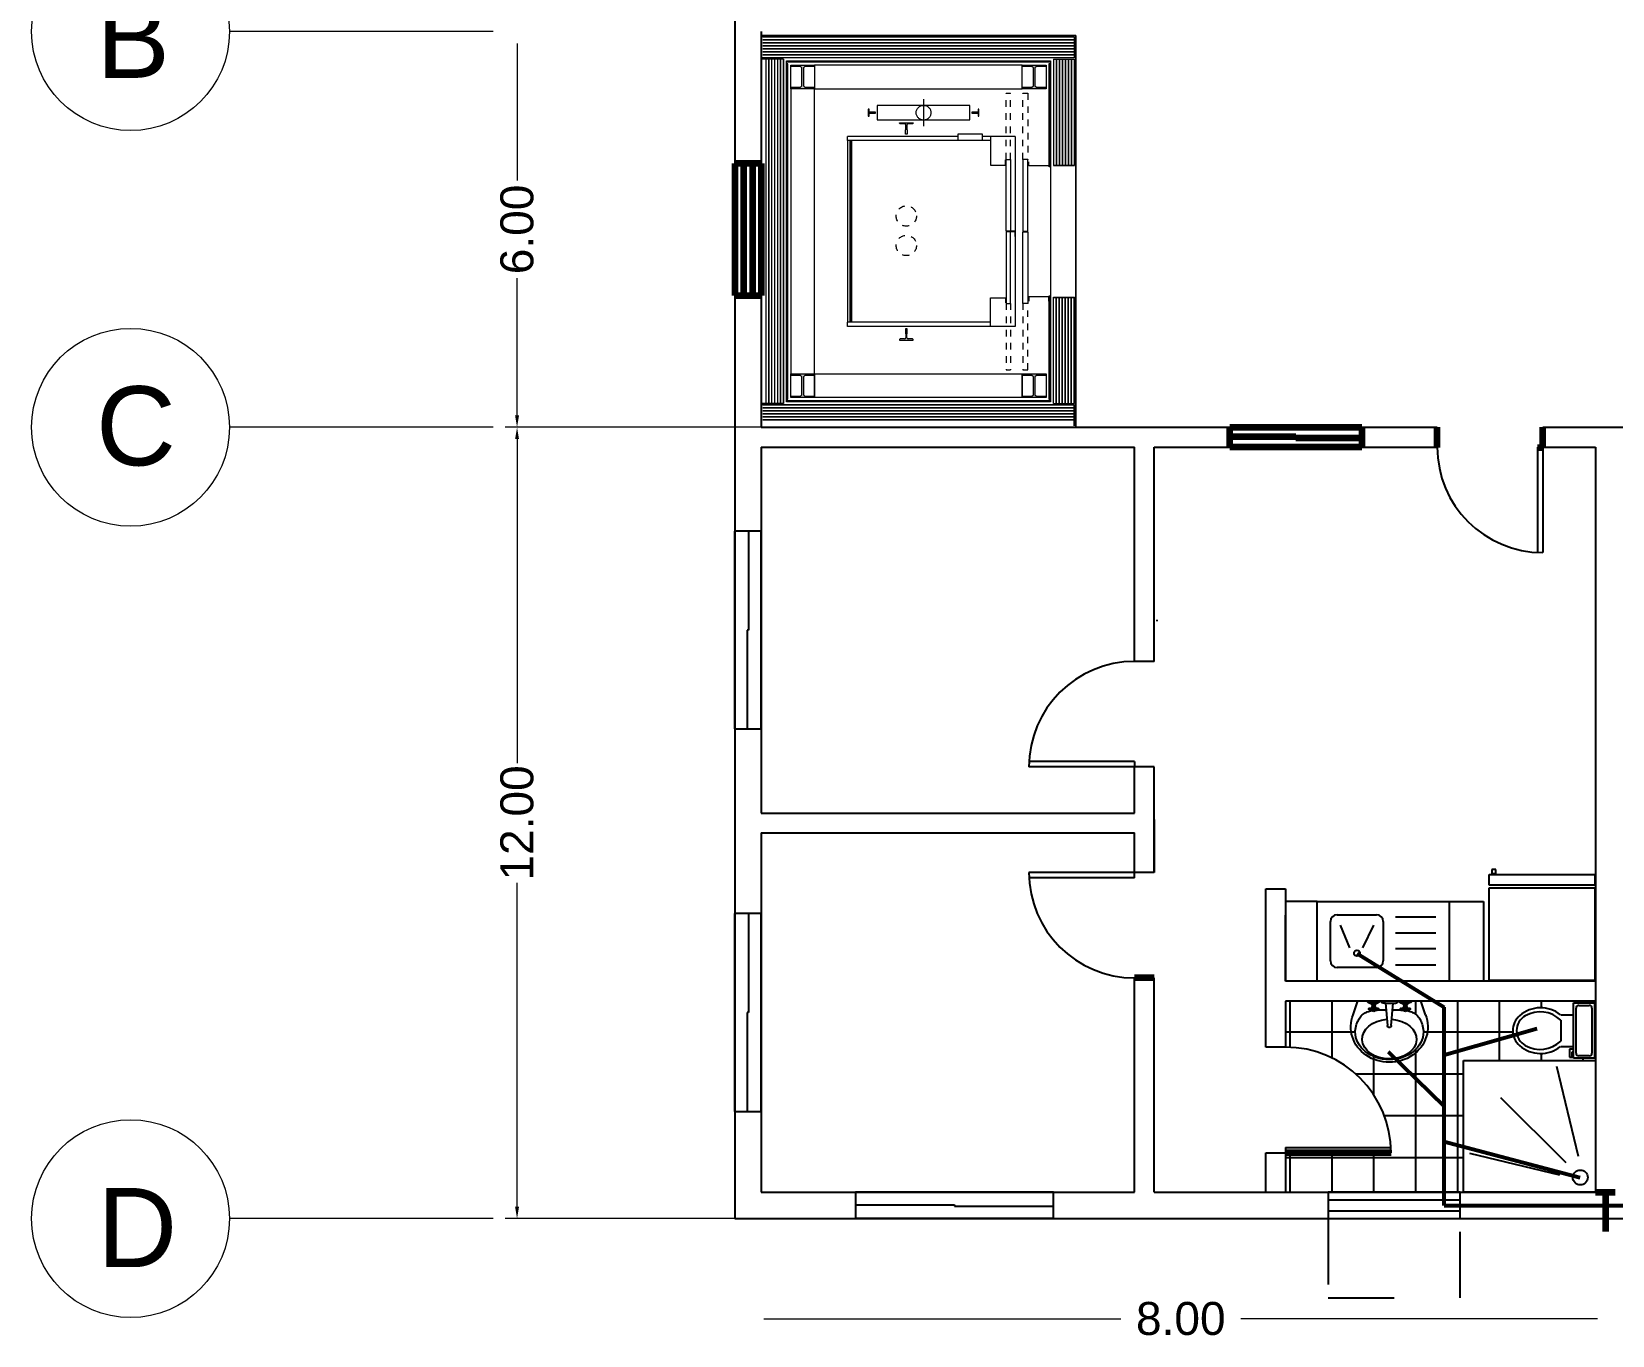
# Model space of a CAD drawing. Header units: millimetres. Extents: x 2391 to 3323, y 1596 to 2537.
# Drawn here: x 2933.73 to 2957.7, y 2091.89 to 2111.66 of the extents above; entities that cross this region are included whole.
import ezdxf

# ---------------------------------------------------------------- set-up
doc = ezdxf.new("R2010")
doc.units = ezdxf.units.MM
for name, pattern in [('ACAD_ISO02W100', [15, 12, -3]), ('CENTER5', [10, 5, -2, 1, -2]), ('HIDDEN', [0.375, 0.25, -0.125]), ('HIDDEN2', [4.7625, 3.175, -1.5875]), ('JIS_02_1.0', [2, 1, -1])]:
    doc.linetypes.add(name, pattern=pattern)
for name, color, linetype in [('ASCENSORE - ELEVATOR', 160, 'Continuous'), ('BATH', 171, 'Continuous'), ('dimensions', 203, 'Continuous'), ('doors', 31, 'Continuous'), ('doors and windows schedule', 11, 'Continuous'), ('exterior wall', 140, 'Continuous'), ('furnitures', 40, 'Continuous'), ('interior wall', 191, 'Continuous'), ('Lightning text', 211, 'Continuous'), ('Plumbing symbols', 30, 'Continuous'), ('windows', 241, 'Continuous')]:
    doc.layers.add(name, color=color, linetype=linetype)
doc.styles.get("Standard").update_dxf_attribs({"font": 'arial.ttf'})

msp = doc.modelspace()

# ---------------------------------------------------------------- hatches: boundary and pattern name
at = {"layer": 'ASCENSORE - ELEVATOR', "lineweight": 13, "true_color": 0x6d59d4}
for points in [[(2945.433, 2110.834), (2945.456, 2110.816), (2945.601, 2110.816), (2945.601, 2110.792), (2945.241, 2110.792), (2945.241, 2110.816), (2945.387, 2110.816), (2945.409, 2110.834), (2945.409, 2111.109), (2945.387, 2111.128), (2945.241, 2111.128), (2945.241, 2111.152), (2945.601, 2111.152), (2945.601, 2111.128), (2945.456, 2111.128), (2945.433, 2111.109)], [(2948.943, 2110.834), (2948.966, 2110.816), (2949.111, 2110.816), (2949.111, 2110.792), (2948.751, 2110.792), (2948.751, 2110.816), (2948.897, 2110.816), (2948.919, 2110.834), (2948.919, 2111.109), (2948.897, 2111.128), (2948.751, 2111.128), (2948.751, 2111.152), (2949.111, 2111.152), (2949.111, 2111.128), (2948.966, 2111.128), (2948.943, 2111.109)], [(2945.433, 2106.151), (2945.456, 2106.133), (2945.601, 2106.133), (2945.601, 2106.109), (2945.241, 2106.109), (2945.241, 2106.133), (2945.387, 2106.133), (2945.409, 2106.151), (2945.409, 2106.426), (2945.387, 2106.445), (2945.241, 2106.445), (2945.241, 2106.469), (2945.601, 2106.469), (2945.601, 2106.445), (2945.456, 2106.445), (2945.433, 2106.426)], [(2948.943, 2106.151), (2948.966, 2106.133), (2949.111, 2106.133), (2949.111, 2106.109), (2948.751, 2106.109), (2948.751, 2106.133), (2948.897, 2106.133), (2948.919, 2106.151), (2948.919, 2106.426), (2948.897, 2106.445), (2948.751, 2106.445), (2948.751, 2106.469), (2949.111, 2106.469), (2949.111, 2106.445), (2948.966, 2106.445), (2948.943, 2106.426)]]:
    msp.add_hatch(color=173, dxfattribs=at).paths.add_polyline_path(points)

# ---------------------------------------------------------------- linework, layer by layer
at = {"color": 0, "linetype": 'ByBlock'}
for p, q in [((2955.831, 2098.875), (2957.431, 2098.875)), ((2955.831, 2098.715), (2955.831, 2098.875)), ((2955.871, 2098.955), (2955.871, 2098.895)), ((2955.931, 2098.955), (2955.871, 2098.955)), ((2955.871, 2098.895), (2955.931, 2098.895)), ((2955.931, 2098.895), (2955.931, 2098.955)), ((2957.431, 2098.875), (2957.431, 2098.715)), ((2957.431, 2098.715), (2955.831, 2098.715)), ((2955.831, 2097.275), (2955.831, 2098.675)), ((2955.831, 2098.675), (2957.431, 2098.675)), ((2957.431, 2098.675), (2957.431, 2097.275)), ((2953.223, 2097.267), (2953.223, 2098.467)), ((2953.223, 2098.467), (2955.223, 2098.467)), ((2955.223, 2098.467), (2955.223, 2097.267)), ((2953.423, 2097.567), (2953.423, 2098.167)), ((2953.523, 2098.267), (2954.123, 2098.267)), ((2953.717, 2097.763), (2953.575, 2098.108)), ((2953.914, 2097.763), (2954.082, 2098.108)), ((2954.223, 2098.167), (2954.223, 2097.567)), ((2954.407, 2098.236), (2955.023, 2098.236)), ((2954.407, 2097.992), (2955.023, 2097.992)), ((2954.407, 2097.756), (2955.023, 2097.756)), ((2954.123, 2097.467), (2953.523, 2097.467)), ((2954.407, 2097.51), (2955.023, 2097.51)), ((2955.831, 2097.275), (2957.431, 2097.275)), ((2953.768, 2096.751), (2953.834, 2096.947)), ((2953.997, 2096.936), (2953.986, 2096.947)), ((2954.007, 2096.931), (2953.997, 2096.936)), ((2954.019, 2096.93), (2954.007, 2096.931)), ((2954.011, 2096.93), (2954.024, 2096.927)), ((2954.139, 2096.93), (2954.019, 2096.93)), ((2954.024, 2096.927), (2954.035, 2096.921)), ((2954.035, 2096.921), (2954.045, 2096.913)), ((2954.045, 2096.913), (2954.051, 2096.902)), ((2954.049, 2096.907), (2954.109, 2096.907)), ((2954.051, 2096.902), (2954.055, 2096.89)), ((2954.055, 2096.89), (2954.056, 2096.877)), ((2954.056, 2096.877), (2954.101, 2096.877)), ((2954.056, 2096.87), (2954.056, 2096.877)), ((2954.101, 2096.877), (2954.102, 2096.891)), ((2954.101, 2096.877), (2954.101, 2096.87)), ((2954.102, 2096.891), (2954.107, 2096.904)), ((2954.107, 2096.904), (2954.115, 2096.916)), ((2954.115, 2096.916), (2954.126, 2096.924)), ((2954.126, 2096.924), (2954.139, 2096.93)), ((2954.154, 2096.936), (2954.139, 2096.93)), ((2954.172, 2096.947), (2954.154, 2096.936)), ((2954.203, 2096.94), (2954.204, 2096.947)), ((2954.206, 2096.933), (2954.203, 2096.94)), ((2954.212, 2096.927), (2954.206, 2096.933)), ((2954.219, 2096.925), (2954.212, 2096.927)), ((2954.226, 2096.925), (2954.219, 2096.925)), ((2954.256, 2096.925), (2954.226, 2096.925)), ((2954.256, 2096.925), (2954.376, 2096.925)), ((2954.256, 2096.925), (2954.286, 2096.587)), ((2954.346, 2096.587), (2954.376, 2096.925)), ((2954.376, 2096.925), (2954.414, 2096.925)), ((2954.421, 2096.925), (2954.414, 2096.925)), ((2954.428, 2096.928), (2954.421, 2096.925)), ((2954.433, 2096.933), (2954.428, 2096.928)), ((2954.436, 2096.94), (2954.433, 2096.933)), ((2954.436, 2096.947), (2954.436, 2096.94)), ((2954.477, 2096.936), (2954.467, 2096.947)), ((2954.487, 2096.931), (2954.477, 2096.936)), ((2954.499, 2096.93), (2954.487, 2096.931)), ((2954.491, 2096.93), (2954.504, 2096.927)), ((2954.619, 2096.93), (2954.499, 2096.93)), ((2954.504, 2096.927), (2954.515, 2096.921)), ((2954.515, 2096.921), (2954.525, 2096.913)), ((2954.525, 2096.913), (2954.532, 2096.902)), ((2954.529, 2096.907), (2954.589, 2096.907)), ((2954.532, 2096.902), (2954.536, 2096.89)), ((2954.536, 2096.89), (2954.536, 2096.877)), ((2954.536, 2096.877), (2954.581, 2096.877)), ((2954.536, 2096.87), (2954.536, 2096.877)), ((2954.581, 2096.877), (2954.582, 2096.891)), ((2954.581, 2096.877), (2954.581, 2096.87)), ((2954.582, 2096.891), (2954.587, 2096.904)), ((2954.587, 2096.904), (2954.595, 2096.916)), ((2954.595, 2096.916), (2954.606, 2096.924)), ((2954.606, 2096.924), (2954.619, 2096.93)), ((2954.635, 2096.936), (2954.619, 2096.93)), ((2954.653, 2096.947), (2954.635, 2096.936)), ((2954.864, 2096.751), (2954.799, 2096.947)), ((2957.108, 2096.09), (2957.108, 2096.93)), ((2957.108, 2096.93), (2957.428, 2096.93)), ((2957.188, 2096.89), (2957.348, 2096.89)), ((2957.428, 2096.93), (2957.428, 2096.09)), ((2953.828, 2096.63), (2953.836, 2096.651)), ((2953.836, 2096.651), (2953.846, 2096.671)), ((2953.836, 2096.651), (2953.836, 2096.651)), ((2953.846, 2096.671), (2953.856, 2096.689)), ((2953.856, 2096.689), (2953.867, 2096.706)), ((2953.867, 2096.706), (2953.879, 2096.721)), ((2953.879, 2096.721), (2953.891, 2096.735)), ((2953.891, 2096.735), (2953.905, 2096.748)), ((2953.905, 2096.748), (2953.919, 2096.759)), ((2953.919, 2096.759), (2953.933, 2096.769)), ((2953.933, 2096.769), (2953.949, 2096.778)), ((2953.933, 2096.769), (2953.933, 2096.769)), ((2953.949, 2096.778), (2953.965, 2096.787)), ((2953.965, 2096.787), (2953.981, 2096.794)), ((2953.981, 2096.794), (2953.998, 2096.8)), ((2953.998, 2096.8), (2954.014, 2096.805)), ((2954.004, 2096.84), (2954.006, 2096.847)), ((2954.006, 2096.832), (2954.004, 2096.84)), ((2954.006, 2096.847), (2954.011, 2096.853)), ((2954.011, 2096.827), (2954.006, 2096.832)), ((2954.011, 2096.853), (2954.019, 2096.855)), ((2954.019, 2096.825), (2954.011, 2096.827)), ((2954.014, 2096.805), (2954.031, 2096.81)), ((2954.019, 2096.855), (2954.026, 2096.853)), ((2954.026, 2096.827), (2954.019, 2096.825)), ((2954.026, 2096.853), (2954.032, 2096.847)), ((2954.032, 2096.832), (2954.026, 2096.827)), ((2954.031, 2096.81), (2954.047, 2096.813)), ((2954.049, 2096.847), (2954.032, 2096.847)), ((2954.032, 2096.847), (2954.034, 2096.84)), ((2954.034, 2096.84), (2954.032, 2096.832)), ((2954.032, 2096.832), (2954.049, 2096.832)), ((2954.047, 2096.813), (2954.054, 2096.815)), ((2954.049, 2096.84), (2954.051, 2096.855)), ((2954.051, 2096.824), (2954.049, 2096.84)), ((2954.051, 2096.855), (2954.056, 2096.87)), ((2954.056, 2096.81), (2954.051, 2096.824)), ((2954.101, 2096.87), (2954.056, 2096.87)), ((2954.067, 2096.804), (2954.056, 2096.81)), ((2954.064, 2096.84), (2954.066, 2096.847)), ((2954.066, 2096.832), (2954.064, 2096.84)), ((2954.066, 2096.847), (2954.071, 2096.853)), ((2954.071, 2096.827), (2954.066, 2096.832)), ((2954.079, 2096.802), (2954.067, 2096.804)), ((2954.071, 2096.853), (2954.079, 2096.855)), ((2954.079, 2096.825), (2954.071, 2096.827)), ((2954.079, 2096.855), (2954.086, 2096.853)), ((2954.086, 2096.827), (2954.079, 2096.825)), ((2954.09, 2096.804), (2954.079, 2096.802)), ((2954.086, 2096.853), (2954.092, 2096.847)), ((2954.092, 2096.832), (2954.086, 2096.827)), ((2954.101, 2096.81), (2954.09, 2096.804)), ((2954.092, 2096.847), (2954.094, 2096.84)), ((2954.094, 2096.84), (2954.092, 2096.832)), ((2954.101, 2096.87), (2954.107, 2096.855)), ((2954.107, 2096.824), (2954.101, 2096.81)), ((2954.106, 2096.821), (2954.124, 2096.822)), ((2954.107, 2096.855), (2954.109, 2096.84)), ((2954.109, 2096.84), (2954.107, 2096.824)), ((2954.108, 2096.847), (2954.126, 2096.847)), ((2954.108, 2096.832), (2954.126, 2096.832)), ((2954.124, 2096.84), (2954.126, 2096.847)), ((2954.126, 2096.832), (2954.124, 2096.84)), ((2954.124, 2096.822), (2954.139, 2096.823)), ((2954.126, 2096.847), (2954.131, 2096.853)), ((2954.131, 2096.827), (2954.126, 2096.832)), ((2954.131, 2096.853), (2954.139, 2096.855)), ((2954.139, 2096.825), (2954.131, 2096.827)), ((2954.139, 2096.855), (2954.146, 2096.853)), ((2954.146, 2096.827), (2954.139, 2096.825)), ((2954.139, 2096.823), (2954.154, 2096.823)), ((2954.146, 2096.853), (2954.152, 2096.847)), ((2954.152, 2096.832), (2954.146, 2096.827)), ((2954.152, 2096.847), (2954.154, 2096.84)), ((2954.154, 2096.84), (2954.152, 2096.832)), ((2954.154, 2096.823), (2954.169, 2096.823)), ((2954.169, 2096.823), (2954.184, 2096.823)), ((2954.184, 2096.823), (2954.2, 2096.823)), ((2954.184, 2096.823), (2954.184, 2096.823)), ((2954.2, 2096.823), (2954.216, 2096.823)), ((2954.216, 2096.823), (2954.232, 2096.823)), ((2954.232, 2096.823), (2954.248, 2096.823)), ((2954.248, 2096.823), (2954.265, 2096.823)), ((2954.367, 2096.823), (2954.386, 2096.823)), ((2954.386, 2096.823), (2954.401, 2096.823)), ((2954.401, 2096.823), (2954.416, 2096.823)), ((2954.416, 2096.823), (2954.431, 2096.823)), ((2954.431, 2096.823), (2954.447, 2096.823)), ((2954.431, 2096.823), (2954.431, 2096.823)), ((2954.447, 2096.823), (2954.463, 2096.823)), ((2954.463, 2096.823), (2954.479, 2096.823)), ((2954.479, 2096.823), (2954.496, 2096.822)), ((2954.484, 2096.84), (2954.486, 2096.847)), ((2954.486, 2096.832), (2954.484, 2096.84)), ((2954.486, 2096.847), (2954.491, 2096.853)), ((2954.491, 2096.827), (2954.486, 2096.832)), ((2954.491, 2096.853), (2954.499, 2096.855)), ((2954.499, 2096.825), (2954.491, 2096.827)), ((2954.496, 2096.822), (2954.513, 2096.822)), ((2954.499, 2096.855), (2954.506, 2096.853)), ((2954.506, 2096.827), (2954.499, 2096.825)), ((2954.506, 2096.853), (2954.512, 2096.847)), ((2954.512, 2096.832), (2954.506, 2096.827)), ((2954.512, 2096.847), (2954.514, 2096.84)), ((2954.529, 2096.847), (2954.512, 2096.847)), ((2954.514, 2096.84), (2954.512, 2096.832)), ((2954.512, 2096.832), (2954.529, 2096.832)), ((2954.513, 2096.822), (2954.53, 2096.82)), ((2954.529, 2096.84), (2954.531, 2096.855)), ((2954.531, 2096.824), (2954.529, 2096.84)), ((2954.53, 2096.82), (2954.532, 2096.82)), ((2954.531, 2096.855), (2954.536, 2096.87)), ((2954.536, 2096.81), (2954.531, 2096.824)), ((2954.581, 2096.87), (2954.536, 2096.87)), ((2954.547, 2096.804), (2954.536, 2096.81)), ((2954.544, 2096.84), (2954.546, 2096.847)), ((2954.546, 2096.832), (2954.544, 2096.84)), ((2954.546, 2096.847), (2954.551, 2096.853)), ((2954.551, 2096.827), (2954.546, 2096.832)), ((2954.559, 2096.802), (2954.547, 2096.804)), ((2954.551, 2096.853), (2954.559, 2096.855)), ((2954.559, 2096.825), (2954.551, 2096.827)), ((2954.559, 2096.855), (2954.566, 2096.853)), ((2954.566, 2096.827), (2954.559, 2096.825)), ((2954.571, 2096.804), (2954.559, 2096.802)), ((2954.566, 2096.853), (2954.572, 2096.847)), ((2954.572, 2096.832), (2954.566, 2096.827)), ((2954.581, 2096.81), (2954.571, 2096.804)), ((2954.572, 2096.847), (2954.574, 2096.84)), ((2954.574, 2096.84), (2954.572, 2096.832)), ((2954.581, 2096.87), (2954.587, 2096.855)), ((2954.587, 2096.824), (2954.581, 2096.81)), ((2954.583, 2096.813), (2954.6, 2096.81)), ((2954.587, 2096.855), (2954.589, 2096.84)), ((2954.589, 2096.84), (2954.587, 2096.824)), ((2954.588, 2096.847), (2954.606, 2096.847)), ((2954.588, 2096.832), (2954.606, 2096.832)), ((2954.6, 2096.81), (2954.617, 2096.805)), ((2954.604, 2096.84), (2954.606, 2096.847)), ((2954.606, 2096.832), (2954.604, 2096.84)), ((2954.606, 2096.847), (2954.611, 2096.853)), ((2954.611, 2096.827), (2954.606, 2096.832)), ((2954.611, 2096.853), (2954.619, 2096.855)), ((2954.619, 2096.825), (2954.611, 2096.827)), ((2954.617, 2096.805), (2954.634, 2096.8)), ((2954.619, 2096.855), (2954.626, 2096.853)), ((2954.626, 2096.827), (2954.619, 2096.825)), ((2954.626, 2096.853), (2954.632, 2096.847)), ((2954.632, 2096.832), (2954.626, 2096.827)), ((2954.632, 2096.847), (2954.634, 2096.84)), ((2954.634, 2096.84), (2954.632, 2096.832)), ((2954.634, 2096.8), (2954.651, 2096.794)), ((2954.651, 2096.794), (2954.668, 2096.787)), ((2954.668, 2096.787), (2954.684, 2096.778)), ((2954.684, 2096.778), (2954.699, 2096.769)), ((2954.699, 2096.769), (2954.714, 2096.759)), ((2954.699, 2096.769), (2954.699, 2096.769)), ((2954.714, 2096.759), (2954.728, 2096.748)), ((2954.728, 2096.748), (2954.741, 2096.735)), ((2954.741, 2096.735), (2954.754, 2096.721)), ((2954.754, 2096.721), (2954.766, 2096.706)), ((2954.766, 2096.706), (2954.777, 2096.689)), ((2954.777, 2096.689), (2954.787, 2096.671)), ((2954.787, 2096.671), (2954.796, 2096.651)), ((2954.796, 2096.651), (2954.805, 2096.63)), ((2954.796, 2096.651), (2954.796, 2096.651)), ((2956.914, 2096.75), (2957.108, 2096.75)), ((2956.914, 2096.67), (2956.914, 2096.35)), ((2957.148, 2096.17), (2957.148, 2096.85)), ((2957.388, 2096.85), (2957.388, 2096.17)), ((2953.799, 2096.492), (2953.8, 2096.506)), ((2953.8, 2096.506), (2953.804, 2096.532)), ((2953.804, 2096.532), (2953.808, 2096.558)), ((2953.808, 2096.558), (2953.814, 2096.583)), ((2953.814, 2096.583), (2953.82, 2096.607)), ((2953.82, 2096.607), (2953.828, 2096.63)), ((2954.288, 2096.578), (2954.286, 2096.587)), ((2954.292, 2096.57), (2954.288, 2096.578)), ((2954.299, 2096.563), (2954.292, 2096.57)), ((2954.307, 2096.559), (2954.299, 2096.563)), ((2954.316, 2096.557), (2954.307, 2096.559)), ((2954.326, 2096.559), (2954.316, 2096.557)), ((2954.334, 2096.563), (2954.326, 2096.559)), ((2954.34, 2096.57), (2954.334, 2096.563)), ((2954.345, 2096.578), (2954.34, 2096.57)), ((2954.346, 2096.587), (2954.345, 2096.578)), ((2954.805, 2096.63), (2954.812, 2096.607)), ((2954.812, 2096.607), (2954.819, 2096.583)), ((2954.819, 2096.583), (2954.824, 2096.558)), ((2954.824, 2096.558), (2954.829, 2096.532)), ((2954.829, 2096.532), (2954.832, 2096.506)), ((2954.832, 2096.506), (2954.833, 2096.492)), ((2956.914, 2096.27), (2957.108, 2096.27)), ((2957.108, 2096.23), (2957.048, 2096.23)), ((2957.048, 2096.23), (2957.048, 2096.11)), ((2957.088, 2096.19), (2957.108, 2096.19)), ((2957.088, 2096.11), (2957.088, 2096.19)), ((2955.442, 2096.059), (2957.442, 2096.059)), ((2955.442, 2094.059), (2955.442, 2096.059)), ((2957.183, 2094.601), (2956.855, 2095.964)), ((2957.048, 2096.11), (2957.088, 2096.11)), ((2957.428, 2096.09), (2957.108, 2096.09)), ((2957.348, 2096.13), (2957.188, 2096.13)), ((2957.442, 2096.059), (2957.442, 2094.059)), ((2956.002, 2095.498), (2956.992, 2094.508)), ((2956.899, 2094.317), (2955.536, 2094.645)), ((2957.442, 2094.059), (2955.442, 2094.059))]:
    msp.add_line(p, q, dxfattribs=at)
for centre, radius in [((2953.825, 2097.683), 0.0446), ((2957.211, 2094.283), 0.113)]:
    msp.add_circle(centre, radius, dxfattribs=at)
for centre, radius, start, end in [((2953.523, 2098.167), 0.1, 90, 180), ((2954.123, 2098.167), 0.1, 360, 90), ((2953.523, 2097.567), 0.1, 180, 270), ((2954.123, 2097.567), 0.1, 270, 0), ((2957.183, 2096.855), 0.0354, 81.8699, 188.1301), ((2957.353, 2096.855), 0.0354, 351.8699, 98.1301), ((2956.488, 2096.51), 0.3, 131.0791, 228.9211), ((2956.506, 2096.51), 0.26, 119.5767, 240.4235), ((2956.61, 2096.369), 0.487, 51.4693, 131.0791), ((2956.601, 2096.342), 0.453, 46.3679, 119.5767), ((2956.61, 2096.651), 0.487, 228.9211, 308.5309), ((2956.601, 2096.678), 0.453, 240.4235, 313.6323), ((2957.183, 2096.165), 0.0354, 171.8699, 278.1301), ((2957.353, 2096.165), 0.0354, 261.8699, 8.1301)]:
    msp.add_arc(centre, radius, start, end, dxfattribs=at)
at = {"color": 0, "linetype": 'ByBlock', "extrusion": (0, 0, -1)}
for centre, major_axis, ratio, start_param, end_param in [((2954.316, 2096.565), (-0.584, 0), 0.916316, 2.786438, 6.63834), ((2954.316, 2096.382), (-0.412, 0), 0.730435, 1.664123, 7.760732), ((2954.316, 2096.492), (-0.517, 0), 0.815274, 3.141593, 6.283185)]:
    msp.add_ellipse(centre, major_axis=major_axis, ratio=ratio, start_param=start_param, end_param=end_param, dxfattribs=at)
at = {"layer": 'ASCENSORE - ELEVATOR', "lineweight": 13}
for p, q in [((2949.561, 2111.599), (2944.791, 2111.599)), ((2944.791, 2111.599), (2944.791, 2105.659)), ((2944.791, 2105.659), (2944.791, 2111.599)), ((2944.791, 2111.599), (2949.561, 2111.599)), ((2949.537, 2111.578), (2944.812, 2111.578)), ((2949.537, 2111.574), (2944.816, 2111.574)), ((2949.537, 2111.533), (2944.816, 2111.533)), ((2949.537, 2111.529), (2944.816, 2111.529)), ((2949.537, 2111.578), (2949.537, 2111.259)), ((2949.541, 2111.578), (2949.541, 2111.259)), ((2949.561, 2105.659), (2949.561, 2111.599)), ((2949.561, 2111.599), (2949.561, 2105.659)), ((2949.541, 2111.259), (2944.812, 2111.259)), ((2949.537, 2111.488), (2944.816, 2111.488)), ((2949.537, 2111.484), (2944.816, 2111.484)), ((2949.537, 2111.443), (2944.816, 2111.443)), ((2949.537, 2111.439), (2944.816, 2111.439)), ((2949.537, 2111.398), (2944.816, 2111.398)), ((2949.537, 2111.394), (2944.816, 2111.394)), ((2949.537, 2111.353), (2944.816, 2111.353)), ((2949.537, 2111.349), (2944.816, 2111.349)), ((2949.537, 2111.308), (2944.816, 2111.308)), ((2949.537, 2111.304), (2944.816, 2111.304)), ((2949.537, 2111.263), (2944.816, 2111.263)), ((2949.537, 2111.263), (2944.816, 2111.263)), ((2949.537, 2111.259), (2944.816, 2111.259)), ((2945.131, 2111.242), (2944.812, 2111.242)), ((2945.131, 2111.239), (2944.812, 2111.239)), ((2944.861, 2111.239), (2944.861, 2106.022)), ((2944.902, 2111.239), (2944.902, 2106.022)), ((2944.906, 2111.239), (2944.906, 2106.022)), ((2944.947, 2111.239), (2944.947, 2106.022)), ((2944.951, 2111.239), (2944.951, 2106.022)), ((2944.992, 2111.239), (2944.992, 2106.022)), ((2944.996, 2111.239), (2944.996, 2106.022)), ((2945.037, 2111.239), (2945.037, 2106.022)), ((2945.041, 2111.239), (2945.041, 2106.022)), ((2945.082, 2111.239), (2945.082, 2106.022)), ((2945.086, 2111.239), (2945.086, 2106.022)), ((2945.127, 2111.239), (2945.127, 2106.022)), ((2945.127, 2111.239), (2945.127, 2106.022)), ((2945.131, 2111.242), (2945.131, 2106.019)), ((2945.131, 2111.239), (2945.131, 2106.022)), ((2945.176, 2111.214), (2949.177, 2111.214)), ((2945.176, 2106.043), (2945.176, 2111.214)), ((2945.178, 2111.194), (2945.178, 2111.212)), ((2945.178, 2111.212), (2949.174, 2111.212)), ((2949.174, 2111.194), (2945.178, 2111.194)), ((2945.196, 2111.172), (2945.178, 2111.172)), ((2945.178, 2111.172), (2945.178, 2106.085)), ((2945.196, 2106.085), (2945.196, 2111.172)), ((2945.241, 2110.792), (2945.241, 2111.152)), ((2945.241, 2111.152), (2945.601, 2111.152)), ((2945.601, 2111.152), (2945.601, 2110.792)), ((2948.751, 2111.152), (2945.601, 2111.152)), ((2945.601, 2111.152), (2945.601, 2110.792)), ((2948.751, 2110.792), (2948.751, 2111.152)), ((2948.751, 2111.152), (2949.111, 2111.152)), ((2948.751, 2110.792), (2948.751, 2111.152)), ((2949.111, 2111.152), (2949.111, 2110.792)), ((2949.156, 2111.173), (2949.174, 2111.173)), ((2949.156, 2109.607), (2949.156, 2111.173)), ((2949.174, 2111.212), (2949.174, 2111.194)), ((2949.174, 2111.173), (2949.174, 2109.607)), ((2949.177, 2111.214), (2949.177, 2106.043)), ((2949.222, 2111.242), (2949.222, 2109.627)), ((2949.222, 2111.242), (2949.541, 2111.242)), ((2949.222, 2111.239), (2949.222, 2109.631)), ((2949.222, 2111.239), (2949.541, 2111.239)), ((2949.226, 2111.239), (2949.226, 2109.631)), ((2949.226, 2111.239), (2949.226, 2109.631)), ((2949.267, 2111.239), (2949.267, 2109.631)), ((2949.271, 2111.239), (2949.271, 2109.631)), ((2949.312, 2111.239), (2949.312, 2109.631)), ((2949.316, 2111.239), (2949.316, 2109.631)), ((2949.357, 2111.239), (2949.357, 2109.631)), ((2949.361, 2111.239), (2949.361, 2109.631)), ((2949.402, 2111.239), (2949.402, 2109.631)), ((2949.406, 2111.239), (2949.406, 2109.631)), ((2949.447, 2111.239), (2949.447, 2109.631)), ((2949.451, 2111.239), (2949.451, 2109.631)), ((2949.492, 2111.239), (2949.492, 2109.631)), ((2949.496, 2111.239), (2949.496, 2109.631)), ((2949.537, 2111.239), (2949.537, 2109.631)), ((2949.541, 2111.242), (2949.541, 2109.627)), ((2945.601, 2110.792), (2945.241, 2110.792)), ((2945.601, 2110.792), (2945.241, 2110.792)), ((2945.241, 2110.792), (2945.241, 2106.469)), ((2945.601, 2106.469), (2945.601, 2110.792)), ((2945.601, 2110.792), (2948.751, 2110.792)), ((2949.111, 2110.792), (2948.751, 2110.792)), ((2946.428, 2110.483), (2946.416, 2110.483)), ((2946.416, 2110.483), (2946.416, 2110.374)), ((2946.416, 2110.374), (2946.428, 2110.374)), ((2946.428, 2110.435), (2946.428, 2110.483)), ((2946.524, 2110.435), (2946.428, 2110.435)), ((2946.428, 2110.374), (2946.428, 2110.423)), ((2946.428, 2110.423), (2946.524, 2110.423)), ((2946.524, 2110.423), (2946.524, 2110.435)), ((2948.081, 2110.435), (2947.985, 2110.435)), ((2947.985, 2110.435), (2947.985, 2110.423)), ((2947.985, 2110.423), (2948.081, 2110.423)), ((2948.093, 2110.483), (2948.081, 2110.483)), ((2948.081, 2110.483), (2948.081, 2110.435)), ((2948.081, 2110.423), (2948.081, 2110.374)), ((2948.081, 2110.374), (2948.093, 2110.374)), ((2948.093, 2110.374), (2948.093, 2110.483)), ((2947.774, 2110.069), (2946.099, 2110.069)), ((2946.099, 2110.007), (2946.099, 2110.069)), ((2946.89, 2110.27), (2946.89, 2110.275)), ((2946.89, 2110.275), (2947.095, 2110.275)), ((2946.967, 2110.258), (2946.9, 2110.26)), ((2946.982, 2110.106), (2946.982, 2110.169)), ((2947.004, 2110.106), (2946.982, 2110.106)), ((2946.984, 2110.18), (2946.984, 2110.241)), ((2947.002, 2110.241), (2947.002, 2110.18)), ((2947.004, 2110.169), (2947.004, 2110.106)), ((2947.086, 2110.26), (2947.018, 2110.258)), ((2947.095, 2110.275), (2947.095, 2110.27)), ((2948.147, 2110.106), (2947.774, 2110.106)), ((2947.774, 2110.106), (2947.774, 2110.007)), ((2948.147, 2110.007), (2948.147, 2110.106)), ((2948.271, 2110.069), (2948.147, 2110.069)), ((2948.644, 2110.069), (2948.271, 2110.069)), ((2948.271, 2110.069), (2948.271, 2109.634)), ((2948.644, 2110.069), (2948.644, 2107.189)), ((2948.271, 2110.007), (2946.099, 2110.007)), ((2946.099, 2110.007), (2946.099, 2107.251)), ((2946.143, 2107.251), (2946.143, 2110.007)), ((2946.147, 2107.251), (2946.147, 2110.007)), ((2946.147, 2110.007), (2946.16, 2110.007)), ((2946.16, 2110.007), (2946.16, 2107.251)), ((2948.271, 2109.634), (2948.495, 2109.634)), ((2948.495, 2109.634), (2948.495, 2109.713)), ((2948.508, 2108.634), (2948.508, 2109.72)), ((2948.508, 2109.72), (2948.57, 2109.72)), ((2948.57, 2109.72), (2948.57, 2108.634)), ((2948.761, 2109.72), (2948.761, 2108.634)), ((2948.836, 2109.72), (2948.761, 2109.72)), ((2948.836, 2108.634), (2948.836, 2109.72)), ((2948.85, 2109.623), (2948.85, 2109.685)), ((2949.154, 2109.623), (2948.85, 2109.623)), ((2949.154, 2109.685), (2949.154, 2109.623)), ((2949.174, 2109.607), (2949.156, 2109.607)), ((2949.222, 2109.631), (2949.541, 2109.631)), ((2949.222, 2109.627), (2949.541, 2109.627)), ((2948.642, 2108.634), (2948.508, 2108.634)), ((2948.508, 2108.624), (2948.508, 2107.538)), ((2948.642, 2108.624), (2948.508, 2108.624)), ((2948.57, 2107.538), (2948.57, 2108.624)), ((2948.642, 2108.706), (2948.642, 2108.634)), ((2948.642, 2108.552), (2948.642, 2108.624)), ((2948.761, 2108.634), (2948.836, 2108.634)), ((2948.761, 2107.538), (2948.761, 2108.624)), ((2948.761, 2108.624), (2948.836, 2108.624)), ((2948.836, 2108.624), (2948.836, 2107.538)), ((2948.271, 2107.189), (2948.271, 2107.624)), ((2948.271, 2107.624), (2948.495, 2107.624)), ((2948.495, 2107.624), (2948.495, 2107.544)), ((2948.508, 2107.538), (2948.57, 2107.538)), ((2948.836, 2107.538), (2948.761, 2107.538)), ((2949.153, 2107.635), (2948.85, 2107.635)), ((2948.85, 2107.635), (2948.85, 2107.572)), ((2949.153, 2107.572), (2949.153, 2107.635)), ((2949.156, 2107.651), (2949.174, 2107.651)), ((2949.156, 2106.081), (2949.156, 2107.651)), ((2949.174, 2107.651), (2949.174, 2106.081)), ((2949.222, 2106.019), (2949.222, 2107.63)), ((2949.222, 2107.63), (2949.541, 2107.63)), ((2949.222, 2106.022), (2949.222, 2107.627)), ((2949.222, 2107.627), (2949.541, 2107.627)), ((2949.226, 2106.022), (2949.226, 2107.627)), ((2949.226, 2106.022), (2949.226, 2107.627)), ((2949.267, 2106.022), (2949.267, 2107.627)), ((2949.271, 2106.022), (2949.271, 2107.627)), ((2949.312, 2106.022), (2949.312, 2107.627)), ((2949.316, 2106.022), (2949.316, 2107.627)), ((2949.357, 2106.022), (2949.357, 2107.627)), ((2949.361, 2106.022), (2949.361, 2107.627)), ((2949.402, 2106.022), (2949.402, 2107.627)), ((2949.406, 2106.022), (2949.406, 2107.627)), ((2949.447, 2106.022), (2949.447, 2107.627)), ((2949.451, 2106.022), (2949.451, 2107.627)), ((2949.492, 2106.022), (2949.492, 2107.627)), ((2949.496, 2106.022), (2949.496, 2107.627)), ((2949.537, 2106.022), (2949.537, 2107.627)), ((2949.541, 2106.019), (2949.541, 2107.63)), ((2948.271, 2107.251), (2946.099, 2107.251)), ((2946.099, 2107.189), (2946.099, 2107.251)), ((2948.271, 2107.189), (2946.099, 2107.189)), ((2946.16, 2107.251), (2946.147, 2107.251)), ((2948.644, 2107.189), (2948.271, 2107.189)), ((2946.89, 2106.988), (2946.89, 2106.982)), ((2946.89, 2106.982), (2947.095, 2106.982)), ((2946.967, 2106.999), (2946.9, 2106.998)), ((2946.982, 2107.151), (2946.982, 2107.088)), ((2947.004, 2107.151), (2946.982, 2107.151)), ((2946.984, 2107.078), (2946.984, 2107.017)), ((2947.002, 2107.017), (2947.002, 2107.078)), ((2947.004, 2107.088), (2947.004, 2107.151)), ((2947.086, 2106.998), (2947.018, 2106.999)), ((2947.095, 2106.982), (2947.095, 2106.988)), ((2945.241, 2106.109), (2945.241, 2106.469)), ((2945.241, 2106.469), (2945.601, 2106.469)), ((2945.241, 2106.469), (2945.601, 2106.469)), ((2945.601, 2106.469), (2945.601, 2106.109)), ((2945.601, 2106.469), (2948.751, 2106.469)), ((2945.601, 2106.109), (2945.601, 2106.469)), ((2948.751, 2106.109), (2948.751, 2106.469)), ((2948.751, 2106.469), (2949.111, 2106.469)), ((2948.751, 2106.469), (2948.751, 2106.109)), ((2949.111, 2106.469), (2949.111, 2106.109)), ((2945.131, 2106.022), (2944.812, 2106.022)), ((2945.131, 2106.019), (2944.812, 2106.019)), ((2949.541, 2105.998), (2944.812, 2105.998)), ((2949.537, 2105.998), (2944.816, 2105.998)), ((2949.537, 2105.994), (2944.816, 2105.994)), ((2949.537, 2105.994), (2944.816, 2105.994)), ((2949.177, 2106.043), (2945.176, 2106.043)), ((2945.178, 2106.085), (2945.196, 2106.085)), ((2945.178, 2106.064), (2949.174, 2106.064)), ((2945.178, 2106.046), (2945.178, 2106.064)), ((2949.174, 2106.046), (2945.178, 2106.046)), ((2945.601, 2106.109), (2945.241, 2106.109)), ((2948.751, 2106.109), (2945.601, 2106.109)), ((2949.111, 2106.109), (2948.751, 2106.109)), ((2949.174, 2106.081), (2949.156, 2106.081)), ((2949.174, 2106.064), (2949.174, 2106.046)), ((2949.222, 2106.022), (2949.541, 2106.022)), ((2949.222, 2106.019), (2949.541, 2106.019)), ((2949.537, 2105.679), (2949.537, 2105.998)), ((2949.541, 2105.679), (2949.541, 2105.998)), ((2949.537, 2105.953), (2944.816, 2105.953)), ((2949.537, 2105.949), (2944.816, 2105.949)), ((2949.537, 2105.908), (2944.816, 2105.908)), ((2949.537, 2105.904), (2944.816, 2105.904)), ((2949.537, 2105.863), (2944.816, 2105.863)), ((2949.537, 2105.859), (2944.816, 2105.859)), ((2949.537, 2105.818), (2944.816, 2105.818)), ((2949.537, 2105.814), (2944.816, 2105.814)), ((2949.537, 2105.773), (2944.816, 2105.773)), ((2949.537, 2105.769), (2944.816, 2105.769)), ((2944.791, 2105.659), (2949.561, 2105.659)), ((2949.561, 2105.659), (2944.791, 2105.659))]:
    msp.add_line(p, q, dxfattribs=at)
at = {"layer": 'ASCENSORE - ELEVATOR', "color": 7, "lineweight": 13}
for p, q in [((2945.241, 2111.128), (2945.241, 2111.152)), ((2945.241, 2111.152), (2945.601, 2111.152)), ((2945.387, 2111.128), (2945.241, 2111.128)), ((2945.409, 2111.109), (2945.387, 2111.128)), ((2945.409, 2110.834), (2945.409, 2111.109)), ((2945.456, 2111.128), (2945.433, 2111.109)), ((2945.433, 2111.109), (2945.433, 2110.834)), ((2945.601, 2111.128), (2945.456, 2111.128)), ((2945.601, 2111.152), (2945.601, 2111.128)), ((2948.751, 2111.128), (2948.751, 2111.152)), ((2948.751, 2111.152), (2949.111, 2111.152)), ((2948.897, 2111.128), (2948.751, 2111.128)), ((2948.919, 2111.109), (2948.897, 2111.128)), ((2948.919, 2110.834), (2948.919, 2111.109)), ((2948.966, 2111.128), (2948.943, 2111.109)), ((2948.943, 2111.109), (2948.943, 2110.834)), ((2949.111, 2111.128), (2948.966, 2111.128)), ((2949.111, 2111.152), (2949.111, 2111.128)), ((2945.241, 2110.792), (2945.241, 2110.816)), ((2945.241, 2110.816), (2945.387, 2110.816)), ((2945.601, 2110.792), (2945.241, 2110.792)), ((2945.387, 2110.816), (2945.409, 2110.834)), ((2945.433, 2110.834), (2945.456, 2110.816)), ((2945.456, 2110.816), (2945.601, 2110.816)), ((2945.601, 2110.816), (2945.601, 2110.792)), ((2948.751, 2110.792), (2948.751, 2110.816)), ((2948.751, 2110.816), (2948.897, 2110.816)), ((2949.111, 2110.792), (2948.751, 2110.792)), ((2948.897, 2110.816), (2948.919, 2110.834)), ((2948.943, 2110.834), (2948.966, 2110.816)), ((2948.966, 2110.816), (2949.111, 2110.816)), ((2949.111, 2110.816), (2949.111, 2110.792)), ((2945.241, 2106.445), (2945.241, 2106.469)), ((2945.241, 2106.469), (2945.601, 2106.469)), ((2945.601, 2106.469), (2945.601, 2106.445)), ((2948.751, 2106.445), (2948.751, 2106.469)), ((2948.751, 2106.469), (2949.111, 2106.469)), ((2949.111, 2106.469), (2949.111, 2106.445)), ((2945.387, 2106.445), (2945.241, 2106.445)), ((2945.409, 2106.426), (2945.387, 2106.445)), ((2945.409, 2106.151), (2945.409, 2106.426)), ((2945.456, 2106.445), (2945.433, 2106.426)), ((2945.433, 2106.426), (2945.433, 2106.151)), ((2945.601, 2106.445), (2945.456, 2106.445)), ((2948.897, 2106.445), (2948.751, 2106.445)), ((2948.919, 2106.426), (2948.897, 2106.445)), ((2948.919, 2106.151), (2948.919, 2106.426)), ((2948.966, 2106.445), (2948.943, 2106.426)), ((2948.943, 2106.426), (2948.943, 2106.151)), ((2949.111, 2106.445), (2948.966, 2106.445)), ((2945.241, 2106.109), (2945.241, 2106.133)), ((2945.241, 2106.133), (2945.387, 2106.133)), ((2945.601, 2106.109), (2945.241, 2106.109)), ((2945.387, 2106.133), (2945.409, 2106.151)), ((2945.433, 2106.151), (2945.456, 2106.133)), ((2945.456, 2106.133), (2945.601, 2106.133)), ((2945.601, 2106.133), (2945.601, 2106.109)), ((2948.751, 2106.109), (2948.751, 2106.133)), ((2948.751, 2106.133), (2948.897, 2106.133)), ((2949.111, 2106.109), (2948.751, 2106.109)), ((2948.897, 2106.133), (2948.919, 2106.151)), ((2948.943, 2106.151), (2948.966, 2106.133)), ((2948.966, 2106.133), (2949.111, 2106.133)), ((2949.111, 2106.133), (2949.111, 2106.109)), ((2949.111, 2106.109), (2949.111, 2106.109)), ((2949.111, 2106.109), (2949.111, 2106.109)), ((2949.111, 2106.109), (2949.111, 2106.109)), ((2949.111, 2106.109), (2949.111, 2106.109)), ((2949.111, 2106.109), (2949.111, 2106.109)), ((2949.111, 2106.109), (2949.111, 2106.109))]:
    msp.add_line(p, q, dxfattribs=at)
at = {"layer": 'ASCENSORE - ELEVATOR', "linetype": 'Continuous', "lineweight": 13}
for p, q in [((2946.549, 2110.537), (2946.549, 2110.32)), ((2947.955, 2110.537), (2946.549, 2110.537)), ((2947.955, 2110.32), (2947.955, 2110.537)), ((2946.549, 2110.32), (2947.955, 2110.32))]:
    msp.add_line(p, q, dxfattribs=at)
at = {"layer": 'ASCENSORE - ELEVATOR', "linetype": 'HIDDEN2', "lineweight": 13}
msp.add_line((2947.254, 2110.632), (2947.254, 2110.226), dxfattribs=at)
at = {"layer": 'ASCENSORE - ELEVATOR', "linetype": 'HIDDEN', "lineweight": 13, "ltscale": 0.1}
for p, q in [((2948.508, 2110.725), (2948.57, 2110.725)), ((2948.508, 2109.72), (2948.508, 2110.725)), ((2948.57, 2109.72), (2948.57, 2110.725)), ((2948.761, 2109.72), (2948.761, 2110.725)), ((2948.761, 2110.725), (2948.836, 2110.725)), ((2948.836, 2110.725), (2948.836, 2109.72)), ((2948.508, 2107.538), (2948.508, 2106.532)), ((2948.57, 2107.538), (2948.57, 2106.532)), ((2948.761, 2107.538), (2948.761, 2106.532)), ((2948.836, 2106.532), (2948.836, 2107.538)), ((2948.508, 2106.532), (2948.57, 2106.532)), ((2948.761, 2106.532), (2948.836, 2106.532))]:
    msp.add_line(p, q, dxfattribs=at)
at = {"layer": 'ASCENSORE - ELEVATOR', "linetype": 'CENTER5', "lineweight": 13}
msp.add_line((2948.644, 2108.629), (2948.644, 2108.629), dxfattribs=at)
at = {"layer": 'ASCENSORE - ELEVATOR', "linetype": 'HIDDEN2', "lineweight": 13}
msp.add_circle((2947.254, 2110.429), 0.112, dxfattribs=at)
at = {"layer": 'ASCENSORE - ELEVATOR', "linetype": 'HIDDEN', "lineweight": 13, "ltscale": 0.1}
for centre in [(2946.993, 2108.863), (2946.993, 2108.416)]:
    msp.add_circle(centre, 0.154, dxfattribs=at)
at = {"layer": 'ASCENSORE - ELEVATOR', "lineweight": 13}
for centre, radius, start, end in [((2946.9, 2110.27), 0.00994, 180, 268.4826), ((2946.967, 2110.241), 0.0174, 360, 88.4826), ((2946.96, 2110.18), 0.0243, 333.8425, 359.4784), ((2947.019, 2110.241), 0.0174, 91.5174, 180), ((2947.026, 2110.18), 0.0243, 180.5216, 206.1575), ((2947.085, 2110.27), 0.00994, 271.5174, 0), ((2946.9, 2106.988), 0.00994, 91.5174, 180), ((2946.967, 2107.017), 0.0174, 271.5174, 360), ((2946.96, 2107.078), 0.0243, 0.5216, 26.1575), ((2947.026, 2107.078), 0.0243, 153.8425, 179.4784), ((2947.019, 2107.017), 0.0174, 180, 268.4826), ((2947.085, 2106.988), 0.00994, 360, 88.4826)]:
    msp.add_arc(centre, radius, start, end, dxfattribs=at)
at = {"layer": 'BATH', "linetype": 'Continuous'}
for p, q in [((2952.812, 2096.257), (2952.812, 2096.959)), ((2953.447, 2096.095), (2953.447, 2096.959)), ((2954.082, 2096.93), (2954.082, 2096.959)), ((2954.717, 2096.756), (2954.717, 2096.959)), ((2955.352, 2094.059), (2955.352, 2096.959)), ((2955.987, 2096.059), (2955.987, 2096.959)), ((2956.622, 2096.856), (2956.622, 2096.959)), ((2957.257, 2096.93), (2957.257, 2096.959)), ((2954.082, 2096.802), (2954.082, 2096.803)), ((2952.742, 2096.491), (2953.799, 2096.491)), ((2954.833, 2096.491), (2956.188, 2096.491)), ((2957.428, 2096.491), (2957.442, 2096.491)), ((2954.717, 2094.059), (2954.717, 2096.226)), ((2956.622, 2096.059), (2956.622, 2096.164)), ((2954.082, 2095.532), (2954.082, 2096.117)), ((2957.257, 2096.059), (2957.257, 2096.09)), ((2953.803, 2095.856), (2955.442, 2095.856)), ((2954.24, 2095.221), (2955.442, 2095.221)), ((2952.742, 2094.586), (2955.442, 2094.586)), ((2952.812, 2094.059), (2952.812, 2094.659)), ((2953.447, 2094.059), (2953.447, 2094.659)), ((2954.082, 2094.059), (2954.082, 2094.659))]:
    msp.add_line(p, q, dxfattribs=at)
at = {"layer": 'dimensions', "lineweight": 13}
for p, q in [((2941.091, 2111.479), (2941.091, 2109.399)), ((2941.091, 2105.839), (2941.091, 2107.919)), ((2944.392, 2105.659), (2940.911, 2105.659)), ((2944.792, 2105.659), (2940.911, 2105.659)), ((2941.091, 2105.479), (2941.091, 2100.568)), ((2941.091, 2093.839), (2941.091, 2098.749)), ((2944.392, 2093.659), (2940.911, 2093.659)), ((2944.834, 2092.142), (2950.245, 2092.142)), ((2957.474, 2092.142), (2952.063, 2092.142))]:
    msp.add_line(p, q, dxfattribs=at)
at = {"layer": 'dimensions', "lineweight": 100}
for p, q in [((2957.442, 2094.059), (2957.742, 2094.059)), ((2957.592, 2094.059), (2957.592, 2093.466))]:
    msp.add_line(p, q, dxfattribs=at)
at = {"layer": 'dimensions'}
for points in [[(2941.061, 2105.839), (2941.121, 2105.839), (2941.091, 2105.659)], [(2941.061, 2105.479), (2941.121, 2105.479), (2941.091, 2105.659)], [(2941.061, 2093.839), (2941.121, 2093.839), (2941.091, 2093.659)]]:
    msp.add_solid(points, dxfattribs=at)
at = {"layer": 'doors'}
for p, q in [((2956.562, 2105.359), (2956.562, 2103.761)), ((2956.642, 2105.359), (2956.642, 2103.759)), ((2950.452, 2100.509), (2948.852, 2100.509)), ((2950.452, 2100.589), (2948.854, 2100.589)), ((2950.452, 2100.589), (2950.452, 2100.509)), ((2950.452, 2098.909), (2948.852, 2098.909)), ((2950.452, 2098.829), (2948.854, 2098.829)), ((2950.452, 2098.829), (2950.452, 2098.909)), ((2952.742, 2094.739), (2954.34, 2094.739)), ((2952.742, 2094.739), (2952.742, 2094.659))]:
    msp.add_line(p, q, dxfattribs=at)
at = {"layer": 'doors', "linetype": 'ACAD_ISO02W100', "lineweight": 100}
msp.add_line((2956.562, 2105.354), (2956.642, 2105.354), dxfattribs=at)
at = {"layer": 'doors', "lineweight": 100}
msp.add_line((2954.342, 2094.659), (2952.742, 2094.659), dxfattribs=at)
at = {"layer": 'doors'}
for centre, start, end in [((2956.642, 2105.359), 180, 270), ((2950.452, 2100.509), 90, 180), ((2950.452, 2098.909), 180, 270), ((2952.742, 2094.659), 0, 90)]:
    msp.add_arc(centre, 1.6, start, end, dxfattribs=at)
at = {"layer": 'exterior wall'}
for p, q in [((2944.392, 2123.659), (2944.392, 2093.659)), ((2944.792, 2111.659), (2944.792, 2105.659)), ((2944.792, 2105.359), (2944.792, 2099.809)), ((2944.792, 2099.509), (2944.792, 2094.059)), ((2944.792, 2094.059), (2950.452, 2094.059)), ((2950.752, 2094.059), (2957.442, 2094.059)), ((2944.392, 2093.659), (2984.792, 2093.659))]:
    msp.add_line(p, q, dxfattribs=at)
at = {"layer": 'exterior wall', "lineweight": 13}
msp.add_line((2944.792, 2111.659), (2944.792, 2105.659), dxfattribs=at)
at = {"layer": 'furnitures'}
for p, q in [((2950.789, 2102.739), (2950.789, 2102.72)), ((2953.223, 2098.467), (2952.742, 2098.467)), ((2955.223, 2098.467), (2955.742, 2098.467)), ((2955.742, 2098.467), (2955.742, 2097.259))]:
    msp.add_line(p, q, dxfattribs=at)
at = {"layer": 'interior wall'}
for p, q in [((2944.792, 2105.659), (2955.042, 2105.659)), ((2956.642, 2105.659), (2958.342, 2105.659)), ((2944.792, 2105.359), (2950.452, 2105.359)), ((2950.452, 2102.109), (2950.452, 2105.359)), ((2950.752, 2105.359), (2955.042, 2105.359)), ((2950.752, 2102.109), (2950.752, 2105.359)), ((2956.642, 2105.359), (2957.442, 2105.359)), ((2957.442, 2105.359), (2957.442, 2094.059)), ((2950.752, 2102.109), (2950.452, 2102.109)), ((2950.452, 2099.809), (2950.452, 2100.509)), ((2950.752, 2100.509), (2950.452, 2100.509)), ((2950.752, 2098.909), (2950.752, 2100.509)), ((2950.752, 2099.709), (2950.752, 2100.509)), ((2944.792, 2099.809), (2950.452, 2099.809)), ((2950.752, 2099.709), (2950.752, 2098.909)), ((2944.792, 2099.509), (2950.452, 2099.509)), ((2950.452, 2098.909), (2950.452, 2099.509)), ((2950.752, 2098.909), (2950.452, 2098.909)), ((2952.442, 2096.259), (2952.442, 2098.659)), ((2952.442, 2098.659), (2952.742, 2098.659)), ((2952.742, 2098.659), (2952.742, 2097.259)), ((2952.742, 2097.259), (2952.742, 2098.259)), ((2950.452, 2094.059), (2950.452, 2097.309)), ((2950.752, 2094.059), (2950.752, 2097.309)), ((2957.442, 2097.259), (2952.742, 2097.259)), ((2957.442, 2096.959), (2952.742, 2096.959)), ((2952.742, 2096.959), (2952.742, 2096.259)), ((2952.742, 2096.259), (2952.442, 2096.259)), ((2952.442, 2094.059), (2952.442, 2094.659)), ((2952.442, 2094.659), (2952.742, 2094.659)), ((2952.742, 2094.659), (2952.742, 2094.059))]:
    msp.add_line(p, q, dxfattribs=at)
at = {"layer": 'interior wall', "lineweight": 100}
for p, q in [((2955.042, 2105.354), (2955.042, 2105.659)), ((2956.642, 2105.354), (2956.642, 2105.659)), ((2950.752, 2097.309), (2950.452, 2097.309))]:
    msp.add_line(p, q, dxfattribs=at)
at = {"layer": 'Lightning text', "linetype": 'ByBlock', "lineweight": 13, "ltscale": 0.02}
for p, q in [((2940.731, 2111.659), (2936.731, 2111.659)), ((2940.731, 2105.659), (2936.731, 2105.659)), ((2940.731, 2093.659), (2936.731, 2093.659))]:
    msp.add_line(p, q, dxfattribs=at)
for centre in [(2935.231, 2111.659), (2935.231, 2105.659), (2935.231, 2093.659)]:
    msp.add_circle(centre, 1.5, dxfattribs=at)
at = {"layer": 'Plumbing symbols', "linetype": 'ByBlock', "lineweight": 53, "ltscale": 0.02}
for p, q in [((2953.83, 2097.681), (2955.149, 2096.866)), ((2955.149, 2093.859), (2955.149, 2096.866)), ((2956.55, 2096.535), (2955.149, 2096.136)), ((2954.296, 2096.189), (2955.149, 2095.362)), ((2957.211, 2094.276), (2955.149, 2094.824)), ((2955.149, 2093.859), (2974.065, 2093.859))]:
    msp.add_line(p, q, dxfattribs=at)
at = {"layer": 'windows', "lineweight": 100}
for p, q in [((2944.792, 2109.659), (2944.392, 2109.659)), ((2944.392, 2109.659), (2944.392, 2107.659)), ((2944.522, 2109.659), (2944.522, 2107.659)), ((2944.662, 2109.659), (2944.662, 2107.659)), ((2944.792, 2109.659), (2944.792, 2107.659)), ((2944.392, 2107.659), (2944.792, 2107.659)), ((2951.897, 2105.359), (2951.897, 2105.659)), ((2951.897, 2105.659), (2953.897, 2105.659)), ((2951.897, 2105.519), (2952.897, 2105.519)), ((2952.897, 2105.519), (2952.897, 2105.499)), ((2953.897, 2105.659), (2953.897, 2105.359)), ((2953.897, 2105.359), (2951.897, 2105.359)), ((2952.897, 2105.499), (2953.897, 2105.499))]:
    msp.add_line(p, q, dxfattribs=at)
at = {"layer": 'windows'}
for p, q in [((2944.792, 2104.084), (2944.392, 2104.084)), ((2944.392, 2101.084), (2944.392, 2104.084)), ((2944.602, 2104.084), (2944.602, 2102.584)), ((2944.792, 2101.084), (2944.792, 2104.084)), ((2944.602, 2102.584), (2944.582, 2102.584)), ((2944.582, 2102.584), (2944.582, 2101.084)), ((2944.392, 2101.084), (2944.792, 2101.084)), ((2944.792, 2098.284), (2944.392, 2098.284)), ((2944.392, 2095.284), (2944.392, 2098.284)), ((2944.602, 2098.284), (2944.602, 2096.784)), ((2944.792, 2095.284), (2944.792, 2098.284)), ((2944.602, 2096.784), (2944.582, 2096.784)), ((2944.582, 2096.784), (2944.582, 2095.284)), ((2944.392, 2095.284), (2944.792, 2095.284)), ((2949.222, 2094.059), (2946.222, 2094.059)), ((2946.222, 2094.059), (2946.222, 2093.659)), ((2949.222, 2093.659), (2949.222, 2094.059)), ((2955.388, 2094.059), (2953.388, 2094.059)), ((2953.388, 2094.059), (2953.388, 2093.659)), ((2955.388, 2093.659), (2955.388, 2094.059)), ((2946.222, 2093.869), (2947.722, 2093.869)), ((2947.722, 2093.869), (2947.722, 2093.849)), ((2947.722, 2093.849), (2949.222, 2093.849)), ((2955.388, 2093.939), (2953.388, 2093.939)), ((2953.388, 2093.779), (2955.388, 2093.779)), ((2949.222, 2093.659), (2946.222, 2093.659)), ((2953.388, 2093.659), (2955.388, 2093.659))]:
    msp.add_line(p, q, dxfattribs=at)
at = {"layer": 'windows', "linetype": 'JIS_02_1.0'}
for p, q in [((2953.388, 2093.659), (2953.388, 2092.459)), ((2955.388, 2092.459), (2955.388, 2093.659)), ((2953.388, 2092.459), (2955.388, 2092.459))]:
    msp.add_line(p, q, dxfattribs=at)

# ---------------------------------------------------------------- texts
at = {"layer": 'dimensions', "lineweight": 13, "char_height": 0.5, "attachment_point": 5, "rotation": 90}
for s, insert in [('\\A1;6.00', (2941.091, 2108.659)), ('\\A1;12.00', (2941.091, 2099.659))]:
    msp.add_mtext(s, dxfattribs=dict(at, insert=insert))
at = {"layer": 'dimensions', "lineweight": 13, "insert": (2951.154, 2092.142), "char_height": 0.5, "attachment_point": 5}
msp.add_mtext('\\A1;8.00', dxfattribs=at)
at = {"layer": 'doors and windows schedule'}
for s, p in [('B', (2934.709, 2110.957)), ('C', (2934.707, 2105.081)), ('D', (2934.727, 2092.924))]:
    msp.add_text(s, height=1.2, dxfattribs=at).set_placement(p)

doc.saveas('drawing.dxf')
